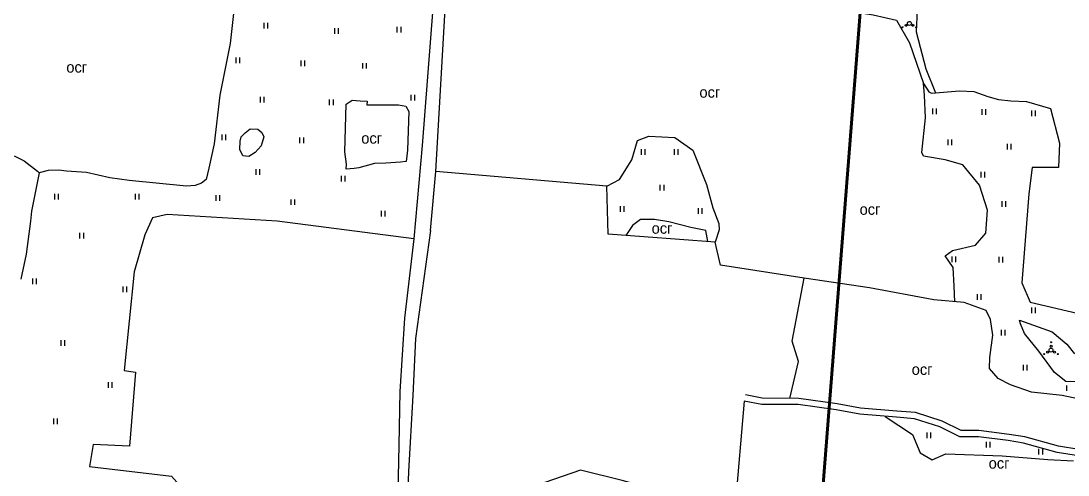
# Model space of a CAD drawing. Header units: millimetres. Extents: x 1378883 to 1389513, y 5662980 to 5673292.
# Drawn here: x 1381618 to 1382287, y 5670358 to 5670648 of the extents above; entities that cross this region are included whole.
import ezdxf

# ---------------------------------------------------------------- set-up
doc = ezdxf.new("R2010")
doc.units = ezdxf.units.MM
for name, color, linetype in [('вулиці', 7, 'Continuous'), ('КартаСкан', 252, 'Continuous'), ('район', 6, 'Continuous')]:
    doc.layers.add(name, color=color, linetype=linetype)
picture_1 = doc.add_image_def('image1.tif', size_in_pixel=(29607, 29619))

msp = doc.modelspace()

# ---------------------------------------------------------------- linework, layer by layer
at = {"layer": 'вулиці', "color": 7, "lineweight": -2}
for p, q in [((1381773.36, 5670643.51), (1381773.36, 5670647.11)), ((1381775.76, 5670643.51), (1381775.76, 5670647.11)), ((1381818.41, 5670640.03), (1381818.41, 5670643.63)), ((1381820.81, 5670640.03), (1381820.81, 5670643.63)), ((1381858.35, 5670640.84), (1381858.35, 5670644.44)), ((1381860.75, 5670640.84), (1381860.75, 5670644.44)), ((1381755.4, 5670621.28), (1381755.4, 5670624.88)), ((1381757.8, 5670621.28), (1381757.8, 5670624.88)), ((1381796.96, 5670619.41), (1381796.96, 5670623.01)), ((1381799.36, 5670619.41), (1381799.36, 5670623.01)), ((1381836.37, 5670617.8), (1381836.37, 5670621.4)), ((1381838.77, 5670617.8), (1381838.77, 5670621.4)), ((1381867.2, 5670597.44), (1381867.2, 5670601.04)), ((1381869.6, 5670597.44), (1381869.6, 5670601.04)), ((1381770.93, 5670596.26), (1381770.93, 5670599.86)), ((1381773.33, 5670596.26), (1381773.33, 5670599.86)), ((1381815.17, 5670594.39), (1381815.17, 5670597.99)), ((1381817.57, 5670594.39), (1381817.57, 5670597.99)), ((1382200.46, 5670588.71), (1382200.46, 5670592.31)), ((1382202.86, 5670588.71), (1382202.86, 5670592.31)), ((1382231.88, 5670588.31), (1382231.88, 5670591.91)), ((1382234.28, 5670588.31), (1382234.28, 5670591.91)), ((1382263.58, 5670587.4), (1382263.58, 5670591)), ((1382265.98, 5670587.4), (1382265.98, 5670591)), ((1381746.54, 5670572.16), (1381746.54, 5670575.76)), ((1381748.94, 5670572.16), (1381748.94, 5670575.76)), ((1381796.23, 5670570.19), (1381796.23, 5670573.79)), ((1381798.63, 5670570.19), (1381798.63, 5670573.79)), ((1382210.16, 5670568.91), (1382210.16, 5670572.51)), ((1382212.56, 5670568.91), (1382212.56, 5670572.51)), ((1382248.02, 5670566.17), (1382248.02, 5670569.77)), ((1382250.42, 5670566.17), (1382250.42, 5670569.77)), ((1382014.29, 5670562.82), (1382014.29, 5670566.42)), ((1382016.69, 5670562.82), (1382016.69, 5670566.42)), ((1382035.32, 5670562.82), (1382035.32, 5670566.42)), ((1382037.72, 5670562.82), (1382037.72, 5670566.42)), ((1381768.14, 5670549.93), (1381768.14, 5670553.53)), ((1381770.54, 5670549.93), (1381770.54, 5670553.53)), ((1381822.75, 5670545.77), (1381822.75, 5670549.37)), ((1381825.15, 5670545.77), (1381825.15, 5670549.37)), ((1382231.19, 5670548.32), (1382231.19, 5670551.92)), ((1382233.59, 5670548.32), (1382233.59, 5670551.92)), ((1382026.33, 5670540.04), (1382026.33, 5670543.64)), ((1382028.73, 5670540.04), (1382028.73, 5670543.64)), ((1381639.57, 5670534.15), (1381639.57, 5670537.75)), ((1381641.97, 5670534.15), (1381641.97, 5670537.75)), ((1381691.06, 5670534.15), (1381691.06, 5670537.75)), ((1381693.46, 5670534.15), (1381693.46, 5670537.75)), ((1381742.66, 5670533.3), (1381742.66, 5670536.9)), ((1381745.06, 5670533.3), (1381745.06, 5670536.9)), ((1381790.51, 5670530.7), (1381790.51, 5670534.3)), ((1381792.91, 5670530.7), (1381792.91, 5670534.3)), ((1381848.24, 5670523.43), (1381848.24, 5670527.03)), ((1381850.64, 5670523.43), (1381850.64, 5670527.03)), ((1382000.96, 5670526.41), (1382000.96, 5670530.01)), ((1382003.36, 5670526.41), (1382003.36, 5670530.01)), ((1382050.73, 5670525.13), (1382050.73, 5670528.73)), ((1382053.13, 5670525.13), (1382053.13, 5670528.73)), ((1382244.65, 5670529.52), (1382244.65, 5670533.12)), ((1382247.05, 5670529.52), (1382247.05, 5670533.12)), ((1381655.69, 5670509.22), (1381655.69, 5670512.82)), ((1381658.09, 5670509.22), (1381658.09, 5670512.82)), ((1382212.68, 5670494.22), (1382212.68, 5670497.82)), ((1382215.08, 5670494.22), (1382215.08, 5670497.82)), ((1382242.75, 5670494.01), (1382242.75, 5670497.61)), ((1382245.15, 5670494.01), (1382245.15, 5670497.61)), ((1381625.53, 5670480.12), (1381625.53, 5670483.72)), ((1381627.93, 5670480.12), (1381627.93, 5670483.72)), ((1381683.25, 5670474.92), (1381683.25, 5670478.52)), ((1381685.65, 5670474.92), (1381685.65, 5670478.52)), ((1382228.87, 5670470.05), (1382228.87, 5670473.65)), ((1382231.27, 5670470.05), (1382231.27, 5670473.65)), ((1382263.6, 5670461.52), (1382263.6, 5670465.12)), ((1382266, 5670461.52), (1382266, 5670465.12)), ((1382244.23, 5670447.25), (1382244.23, 5670450.85)), ((1382246.63, 5670447.25), (1382246.63, 5670450.85)), ((1381643.73, 5670440.63), (1381643.73, 5670444.23)), ((1381646.13, 5670440.63), (1381646.13, 5670444.23)), ((1382258.32, 5670424.98), (1382258.32, 5670428.58)), ((1382260.72, 5670424.98), (1382260.72, 5670428.58)), ((1381673.88, 5670413.97), (1381673.88, 5670417.57)), ((1381676.28, 5670413.97), (1381676.28, 5670417.57)), ((1382286.11, 5670411.85), (1382286.11, 5670415.45)), ((1381639.03, 5670390.59), (1381639.03, 5670394.19)), ((1381641.43, 5670390.59), (1381641.43, 5670394.19)), ((1382196.81, 5670381.76), (1382196.81, 5670385.36)), ((1382199.21, 5670381.76), (1382199.21, 5670385.36)), ((1382234.64, 5670375.75), (1382234.64, 5670379.35)), ((1382237.04, 5670375.75), (1382237.04, 5670379.35)), ((1382268.23, 5670371.31), (1382268.23, 5670374.91)), ((1382270.63, 5670371.31), (1382270.63, 5670374.91))]:
    msp.add_line(p, q, dxfattribs=at)
for points in [[(1382187.36, 5670802.18), (1382182.38, 5670790.88), (1382180.97, 5670781.6), (1382182.09, 5670764.73), (1382186.32, 5670747.01), (1382186.32, 5670730.7), (1382187.44, 5670713.26), (1382191.67, 5670697.68), (1382198.71, 5670685.58), (1382197.02, 5670676.86), (1382192.23, 5670667.86), (1382190.54, 5670659.99), (1382189.7, 5670641.3), (1382195.89, 5670617.68), (1382202.13, 5670602.39)], [(1381884.55, 5670700.53), (1381874.36, 5670568.79), (1381868.91, 5670509.04), (1381781.67, 5670520.42), (1381711.4, 5670524.56), (1381702.1, 5670522.48), (1381697.17, 5670511.68), (1381690.32, 5670487.92), (1381683.84, 5670424.89), (1381691.22, 5670423.86), (1381687.26, 5670376.54), (1381664.05, 5670377.62), (1381661.87, 5670363.68), (1381714.09, 5670357.52), (1381724.43, 5670345.92), (1381787.6, 5670342.42), (1381782.09, 5670300.31), (1381777.12, 5670293.32), (1381778.43, 5670259.77), (1381799.87, 5670256.48), (1381801.88, 5670248.24), (1381854.38, 5670247.44)], [(1382315.34, 5670406.28), (1382301.08, 5670405.21), (1382283.09, 5670409.01), (1382263.37, 5670411.2), (1382250.04, 5670415.85), (1382242.21, 5670419.87), (1382236.71, 5670426.21), (1382236.92, 5670433.19), (1382238.82, 5670447.57), (1382237.34, 5670457.5), (1382234.55, 5670463.29), (1382220.37, 5670468.37), (1382201.11, 5670470.06), (1382160.05, 5670477.67), (1382118.29, 5670484.04), (1382064.75, 5670492.29), (1382061.37, 5670506.99), (1381993.1, 5670512.05), (1381992.13, 5670542.65), (1381882.95, 5670552.11), (1381890.64, 5670685.61)], [(1381890.1, 5670685.61), (1382033.39, 5670670.8), (1382103.79, 5670660.45), (1382131.84, 5670657.1), (1382162.21, 5670652.2), (1382177.11, 5670648.73), (1382185.62, 5670634.34), (1382194.42, 5670608.25), (1382197.79, 5670603.07), (1382199.67, 5670602.19), (1382207.19, 5670602.81), (1382217.43, 5670603.54), (1382226.55, 5670603.19), (1382235.57, 5670600.07), (1382242.3, 5670598.15), (1382250.19, 5670597.19), (1382260.2, 5670596.77), (1382275.54, 5670592.36)], [(1381754.08, 5670656.86), (1381751.53, 5670633.85), (1381745.07, 5670600.96), (1381741.33, 5670569.82), (1381737.9, 5670554.25), (1381736.37, 5670546.97), (1381733.27, 5670544.54), (1381729.33, 5670543.2), (1381723.79, 5670542.78), (1381687.06, 5670546.32), (1381674.76, 5670548.13), (1381659.84, 5670551.4), (1381647.05, 5670552.22), (1381642.13, 5670553.04), (1381635.4, 5670552.71), (1381629.61, 5670551.22)], [(1382214.41, 5670468.89), (1382214.07, 5670478.81), (1382213.43, 5670490.7), (1382208.33, 5670498.13), (1382213.01, 5670501.53), (1382227.68, 5670504.93), (1382234.27, 5670512.79), (1382235.33, 5670527.44), (1382230.23, 5670543.28), (1382219.6, 5670556.45), (1382208.33, 5670559.63), (1382194.51, 5670561.97), (1382193.45, 5670564.3), (1382195.79, 5670586.46), (1382195.15, 5670600.9), (1382194.42, 5670608.25)], [(1381825.69, 5670595.04), (1381829.65, 5670597.68), (1381834.73, 5670597.27), (1381839.1, 5670597.07), (1381838.89, 5670594.63), (1381859.11, 5670594.73), (1381863.78, 5670593.82), (1381865.81, 5670590.47), (1381864.9, 5670565.81), (1381864.09, 5670558.58), (1381860.43, 5670558.07), (1381851.08, 5670557.47), (1381843.77, 5670557.16), (1381833.71, 5670554.52), (1381830.77, 5670553.91), (1381825.69, 5670553.61), (1381825.89, 5670556.86), (1381824.77, 5670564.57), (1381825.69, 5670595.04)], [(1382275.54, 5670592.36), (1382281.36, 5670570.11), (1382280.73, 5670554.58), (1382263.92, 5670554.58), (1382261.69, 5670537.78), (1382257.27, 5670480.94), (1382262.69, 5670468.68), (1382339.78, 5670450.42)], [(1381761.17, 5670576.75), (1381764.43, 5670579.26), (1381769.36, 5670579.07), (1381771.96, 5670577.03), (1381773.17, 5670574.15), (1381771.5, 5670568.48), (1381767.68, 5670564.3), (1381763.59, 5670561.6), (1381759.78, 5670562.16), (1381757.73, 5670566.15), (1381758.1, 5670571.45), (1381758.75, 5670574.33), (1381761.17, 5670576.75)], [(1381992.13, 5670542.65), (1382000.24, 5670546.94), (1382008.17, 5670559.49), (1382011.84, 5670571.85), (1382019, 5670574.75), (1382035.63, 5670573.79), (1382047.03, 5670565.67), (1382055.93, 5670543.85), (1382059.99, 5670528.97), (1382063.66, 5670518.93), (1382063.87, 5670514.82), (1382061.37, 5670506.99)], [(1381613.72, 5670562.12), (1381620.08, 5670558.94), (1381628.5, 5670552.25), (1381629.61, 5670551.22), (1381624.81, 5670526.69), (1381624.12, 5670520.43), (1381621.37, 5670499.28), (1381617.93, 5670483.35)], [(1381879.56, 5670514.3), (1381883.06, 5670552.1)], [(1382056.71, 5670507.33), (1382055.34, 5670514.35), (1382045.89, 5670516.21), (1382031.78, 5670519.93), (1382022.63, 5670521.32), (1382013.8, 5670521.32), (1382008.68, 5670517.6), (1382004.42, 5670511.21)], [(1381879.56, 5670514.3), (1381870.03, 5670445.47), (1381868.32, 5670408.87), (1381865.53, 5670360.39), (1381864.92, 5670343.4), (1381864.31, 5670268.86)], [(1381868.91, 5670509.04), (1381862.92, 5670458.4), (1381859.94, 5670411.54), (1381859.4, 5670377.26), (1381857.35, 5670286.31), (1381854.38, 5670247.44)], [(1382109.02, 5670407.16), (1382114.55, 5670430.63), (1382110.66, 5670443.72), (1382118.29, 5670484.04)], [(1382255.73, 5670457.04), (1382276.71, 5670449.65), (1382286.1, 5670441.67), (1382290.9, 5670435.68)], [(1382297.51, 5670417.5), (1382285.32, 5670417.9), (1382278.13, 5670423.69), (1382268.14, 5670437.36), (1382258.9, 5670448.67), (1382256.49, 5670454.66), (1382255.73, 5670457.04)], [(1382293.77, 5670374.49), (1382280.72, 5670376.51), (1382259.27, 5670382.47), (1382249.15, 5670384.13), (1382229.88, 5670386.62), (1382218.62, 5670386.62), (1382206.44, 5670392.62), (1382189.43, 5670398.01), (1382177.53, 5670399.01), (1382154.24, 5670400.97), (1382139.34, 5670403.69), (1382114.8, 5670407.12), (1382091.51, 5670407.28), (1382080.71, 5670409.35)], [(1382079.96, 5670405.43), (1382074.15, 5670338.53), (1382033.49, 5670346.09), (1382001.97, 5670354.59), (1381975.49, 5670361.2), (1381917.55, 5670341.3)], [(1382293.42, 5670370.5), (1382279.87, 5670372.59), (1382258.41, 5670378.56), (1382248.57, 5670380.17), (1382229.63, 5670382.62), (1382217.69, 5670382.62), (1382204.94, 5670388.9), (1382188.65, 5670394.06), (1382177.19, 5670395.03), (1382153.71, 5670397), (1382138.71, 5670399.74), (1382114.51, 5670403.12), (1382091.11, 5670403.28), (1382079.96, 5670405.43)], [(1382169.93, 5670395.64), (1382187.5, 5670384.06), (1382192.36, 5670372.26), (1382200, 5670367.86), (1382208.8, 5670371.8), (1382244.7, 5670370.41), (1382273.88, 5670368.09), (1382290.28, 5670367.13)]]:
    msp.add_lwpolyline(points, dxfattribs=at)
for centre, radius in [((1382185.47, 5670646.72), 1.25), ((1382181.14, 5670644.22), 0.312), ((1382183.3, 5670645.47), 0.625), ((1382187.63, 5670645.47), 0.625), ((1382189.8, 5670644.22), 0.312), ((1382275.92, 5670440.47), 0.625), ((1382275.92, 5670442.97), 0.312), ((1382271.59, 5670435.47), 0.312), ((1382273.76, 5670436.72), 0.625), ((1382275.92, 5670437.97), 1.25), ((1382278.09, 5670436.72), 0.625), ((1382280.25, 5670435.47), 0.312)]:
    msp.add_circle(centre, radius, dxfattribs=at)
at = {"layer": 'район', "color": 6, "lineweight": 100}
msp.add_lwpolyline([(1382079.69, 5670087.96), (1382129.33, 5670338.66), (1382174.38, 5670914.3), (1382194.59, 5671048.17), (1382166.41, 5671075.67)], dxfattribs=at)

# ---------------------------------------------------------------- texts
at = {"layer": 'вулиці', "color": 7, "lineweight": -2}
for p in [(1381646.99, 5670615.27), (1382051.34, 5670599.24), (1381835.37, 5670569.87), (1382153.66, 5670524.42), (1382020.83, 5670512.32), (1382186.93, 5670422.15), (1382236.09, 5670362.26)]:
    msp.add_text('осг', height=7, dxfattribs=at).set_placement(p)

# ---------------------------------------------------------------- pictures from other files: only their frames are drawn
at = {"layer": 'КартаСкан'}
image = msp.add_image(picture_1, insert=(1378952.03, 5663192.31), size_in_units=(10026.9, 10030.97), rotation=0.395435, dxfattribs=at)
image.dxf.flags = 15

doc.saveas('drawing.dxf')
